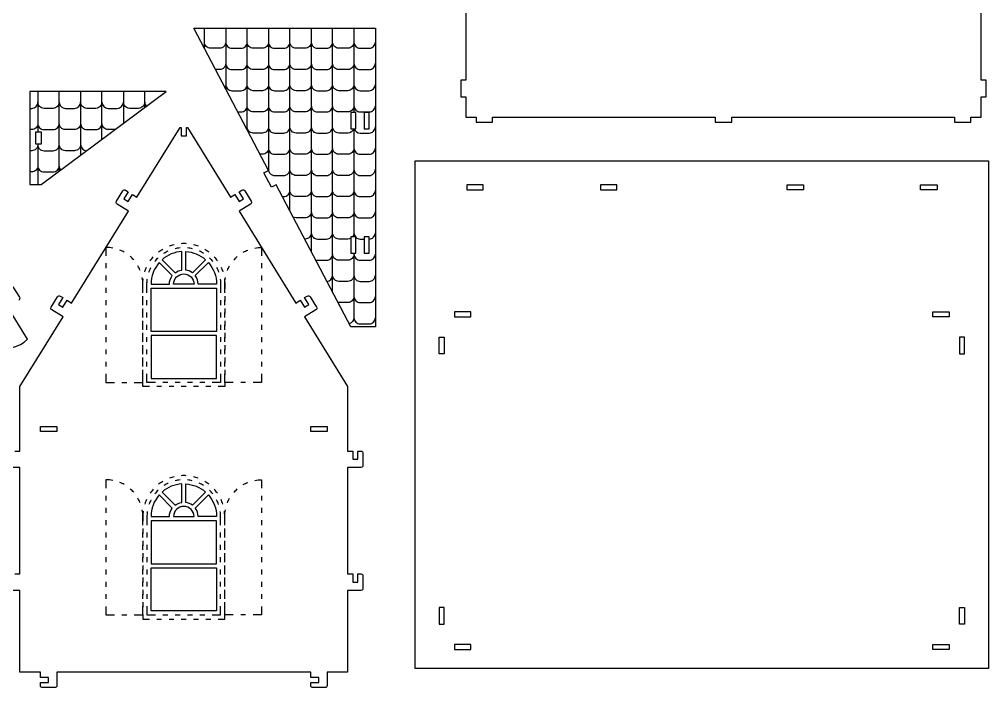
# Model space of a CAD drawing. Extents: x 3733 to 3923, y 1415 to 1537.
# Drawn here: x 3828.2 to 3922.9, y 1414.6 to 1479.9 of the extents above; entities that cross this region are included whole.
import ezdxf

# ---------------------------------------------------------------- set-up
doc = ezdxf.new("R2010")
doc.units = 0
doc.header["$MEASUREMENT"] = 0
doc.layers.add('LAYER1', color=18, linetype='CONTINUOUS')

msp = doc.modelspace()

# ---------------------------------------------------------------- linework, layer by layer
at = {"layer": 'LAYER1'}
for points in [[(3871.798, 1498.719), (3871.798, 1473.919), (3871.298, 1473.919), (3871.298, 1472.319), (3871.798, 1472.319), (3871.798, 1470.319), (3872.798, 1470.319), (3872.798, 1469.819), (3874.398, 1469.819), (3874.398, 1470.319), (3896.158, 1470.319), (3896.158, 1469.819), (3897.758, 1469.819), (3897.758, 1470.319), (3919.518, 1470.319), (3919.518, 1469.819), (3921.118, 1469.819), (3921.118, 1470.319), (3922.118, 1470.319), (3922.118, 1472.319), (3922.618, 1472.319), (3922.618, 1473.919), (3922.118, 1473.919), (3922.118, 1498.719)], [(3846.26, 1477.047), (3846.26, 1479)], [(3848.347, 1479), (3848.347, 1473.075)], [(3850.435, 1469.103), (3850.435, 1479)], [(3852.522, 1479), (3852.522, 1465.131)], [(3854.609, 1461.159), (3854.609, 1479)], [(3856.697, 1479), (3856.697, 1457.187)], [(3858.784, 1453.215), (3858.784, 1479)], [(3860.871, 1479), (3860.871, 1470.774)], [(3829.995, 1472.81), (3829.995, 1468.877)], [(3832.082, 1465.057), (3832.082, 1472.81)], [(3834.169, 1472.81), (3834.169, 1466.604)], [(3836.257, 1468.152), (3836.257, 1472.81)], [(3838.344, 1472.81), (3838.344, 1469.699)], [(3840.431, 1471.247), (3840.431, 1472.81)], [(3860.871, 1469.174), (3860.871, 1458.628)], [(3829.995, 1467.677), (3829.995, 1463.744)], [(3836.647, 1456.047), (3836.647, 1455.567)], [(3851.847, 1456.047), (3851.847, 1455.567)], [(3836.647, 1454.846), (3836.647, 1454.366)], [(3851.847, 1454.846), (3851.847, 1454.366)], [(3836.647, 1453.645), (3836.647, 1453.165)], [(3847.847, 1454.004), (3847.847, 1453.166)], [(3848.247, 1454.004), (3848.247, 1453.567)], [(3851.847, 1453.645), (3851.847, 1453.165)], [(3836.647, 1452.445), (3836.647, 1451.964)], [(3840.247, 1452.366), (3840.247, 1452.846)], [(3840.247, 1451.965), (3840.247, 1452.446)], [(3840.647, 1451.965), (3840.647, 1452.446)], [(3847.847, 1452.446), (3847.847, 1451.965)], [(3848.247, 1452.846), (3848.247, 1452.366)], [(3848.247, 1451.965), (3848.247, 1452.446)], [(3851.847, 1452.445), (3851.847, 1451.964)], [(3836.647, 1451.244), (3836.647, 1450.764)], [(3840.247, 1451.165), (3840.247, 1451.645)], [(3840.247, 1450.765), (3840.247, 1451.245)], [(3840.647, 1450.765), (3840.647, 1451.245)], [(3847.847, 1451.245), (3847.847, 1450.765)], [(3848.247, 1451.645), (3848.247, 1451.165)], [(3848.247, 1450.765), (3848.247, 1451.245)], [(3851.847, 1451.244), (3851.847, 1450.764)], [(3840.247, 1449.964), (3840.247, 1450.445)], [(3848.247, 1450.445), (3848.247, 1449.964)], [(3836.647, 1450.043), (3836.647, 1449.563)], [(3840.247, 1449.564), (3840.247, 1450.044)], [(3840.647, 1449.564), (3840.647, 1450.044)], [(3847.847, 1450.044), (3847.847, 1449.564)], [(3848.247, 1449.564), (3848.247, 1450.044)], [(3851.847, 1450.043), (3851.847, 1449.563)], [(3836.647, 1448.842), (3836.647, 1448.362)], [(3840.247, 1448.764), (3840.247, 1449.244)], [(3840.247, 1448.363), (3840.247, 1448.843)], [(3840.647, 1448.363), (3840.647, 1448.843)], [(3847.847, 1448.843), (3847.847, 1448.363)], [(3848.247, 1449.244), (3848.247, 1448.764)], [(3848.247, 1448.363), (3848.247, 1448.843)], [(3851.847, 1448.842), (3851.847, 1448.362)], [(3836.647, 1447.642), (3836.647, 1447.161)], [(3840.247, 1447.563), (3840.247, 1448.043)], [(3840.247, 1447.162), (3840.247, 1447.643)], [(3840.647, 1447.162), (3840.647, 1447.643)], [(3847.847, 1447.643), (3847.847, 1447.162)], [(3848.247, 1448.043), (3848.247, 1447.563)], [(3848.247, 1447.162), (3848.247, 1447.643)], [(3851.847, 1447.642), (3851.847, 1447.161)], [(3840.247, 1446.362), (3840.247, 1446.842)], [(3848.247, 1446.842), (3848.247, 1446.362)], [(3836.647, 1446.441), (3836.647, 1445.96)], [(3840.247, 1445.962), (3840.247, 1446.442)], [(3840.247, 1445.161), (3840.247, 1445.642)], [(3840.647, 1445.962), (3840.647, 1446.442)], [(3847.847, 1446.442), (3847.847, 1445.962)], [(3848.247, 1445.962), (3848.247, 1446.442)], [(3848.247, 1445.642), (3848.247, 1445.161)], [(3851.847, 1446.441), (3851.847, 1445.96)], [(3836.647, 1445.24), (3836.647, 1444.404)], [(3839.407, 1444.404), (3840.247, 1444.404), (3840.247, 1445.241)], [(3841.485, 1444.404), (3840.647, 1444.404), (3840.647, 1445.241)], [(3847.847, 1445.241), (3847.847, 1444.404), (3847.008, 1444.404)], [(3849.086, 1444.404), (3848.247, 1444.404), (3848.247, 1445.241)], [(3851.847, 1445.24), (3851.847, 1444.404)], [(3836.647, 1444.404), (3837.486, 1444.404)], [(3838.207, 1444.404), (3838.687, 1444.404)], [(3840.885, 1444.004), (3840.247, 1444.004), (3840.247, 1444.441)], [(3842.085, 1444.004), (3841.605, 1444.004)], [(3842.686, 1444.404), (3842.205, 1444.404)], [(3843.286, 1444.004), (3842.806, 1444.004)], [(3843.886, 1444.404), (3843.406, 1444.404)], [(3844.487, 1444.004), (3844.007, 1444.004)], [(3845.087, 1444.404), (3844.607, 1444.404)], [(3845.688, 1444.004), (3845.207, 1444.004)], [(3846.288, 1444.404), (3845.808, 1444.404)], [(3846.888, 1444.004), (3846.408, 1444.004)], [(3848.247, 1444.441), (3848.247, 1444.004), (3847.609, 1444.004)], [(3850.287, 1444.404), (3849.807, 1444.404)], [(3851.847, 1444.404), (3851.007, 1444.404)], [(3836.647, 1433.354), (3836.647, 1432.874)], [(3851.847, 1433.354), (3851.847, 1432.874)], [(3836.647, 1432.154), (3836.647, 1431.673)], [(3851.847, 1432.154), (3851.847, 1431.673)], [(3836.647, 1430.953), (3836.647, 1430.473)], [(3840.247, 1431.311), (3840.247, 1430.874)], [(3840.647, 1431.311), (3840.647, 1430.474)], [(3851.847, 1430.953), (3851.847, 1430.473)], [(3836.647, 1429.752), (3836.647, 1429.272)], [(3840.247, 1430.154), (3840.247, 1429.673)], [(3840.247, 1429.273), (3840.247, 1429.753)], [(3840.647, 1429.753), (3840.647, 1429.273)], [(3847.847, 1429.273), (3847.847, 1429.753)], [(3848.247, 1429.673), (3848.247, 1430.154)], [(3848.247, 1429.273), (3848.247, 1429.753)], [(3851.847, 1429.752), (3851.847, 1429.272)], [(3836.647, 1428.551), (3836.647, 1428.071)], [(3840.247, 1428.953), (3840.247, 1428.473)], [(3840.247, 1428.072), (3840.247, 1428.553)], [(3840.647, 1428.553), (3840.647, 1428.072)], [(3847.847, 1428.072), (3847.847, 1428.553)], [(3848.247, 1428.473), (3848.247, 1428.953)], [(3848.247, 1428.072), (3848.247, 1428.553)], [(3851.847, 1428.551), (3851.847, 1428.071)], [(3840.247, 1427.752), (3840.247, 1427.272)], [(3848.247, 1427.272), (3848.247, 1427.752)], [(3836.647, 1427.351), (3836.647, 1426.87)], [(3840.247, 1426.872), (3840.247, 1427.352)], [(3840.647, 1427.352), (3840.647, 1426.872)], [(3847.847, 1426.872), (3847.847, 1427.352)], [(3848.247, 1426.872), (3848.247, 1427.352)], [(3851.847, 1427.351), (3851.847, 1426.87)], [(3836.647, 1426.15), (3836.647, 1425.67)], [(3840.247, 1426.551), (3840.247, 1426.071)], [(3840.247, 1425.671), (3840.247, 1426.151)], [(3840.647, 1426.151), (3840.647, 1425.671)], [(3847.847, 1425.671), (3847.847, 1426.151)], [(3848.247, 1426.071), (3848.247, 1426.551)], [(3848.247, 1425.671), (3848.247, 1426.151)], [(3851.847, 1426.15), (3851.847, 1425.67)], [(3836.647, 1424.949), (3836.647, 1424.469)], [(3840.247, 1425.351), (3840.247, 1424.87)], [(3840.247, 1424.47), (3840.247, 1424.95)], [(3840.647, 1424.95), (3840.647, 1424.47)], [(3847.847, 1424.47), (3847.847, 1424.95)], [(3848.247, 1424.87), (3848.247, 1425.351)], [(3848.247, 1424.47), (3848.247, 1424.95)], [(3851.847, 1424.949), (3851.847, 1424.469)], [(3836.647, 1423.748), (3836.647, 1423.268)], [(3840.247, 1424.15), (3840.247, 1423.67)], [(3840.247, 1423.269), (3840.247, 1423.75)], [(3840.647, 1423.75), (3840.647, 1423.269)], [(3847.847, 1423.269), (3847.847, 1423.75)], [(3848.247, 1423.67), (3848.247, 1424.15)], [(3848.247, 1423.269), (3848.247, 1423.75)], [(3851.847, 1423.748), (3851.847, 1423.268)], [(3840.247, 1422.949), (3840.247, 1422.469)], [(3848.247, 1422.469), (3848.247, 1422.949)], [(3836.647, 1422.548), (3836.647, 1421.711)], [(3839.407, 1421.711), (3840.247, 1421.711), (3840.247, 1422.549)], [(3840.647, 1422.549), (3840.647, 1421.711), (3841.485, 1421.711)], [(3847.008, 1421.711), (3847.847, 1421.711), (3847.847, 1422.549)], [(3849.086, 1421.711), (3848.247, 1421.711), (3848.247, 1422.549)], [(3851.847, 1422.548), (3851.847, 1421.711)], [(3836.647, 1421.711), (3837.486, 1421.711)], [(3838.207, 1421.711), (3838.687, 1421.711)], [(3840.247, 1421.748), (3840.247, 1421.311), (3840.885, 1421.311)], [(3841.605, 1421.311), (3842.085, 1421.311)], [(3842.205, 1421.711), (3842.686, 1421.711)], [(3842.806, 1421.311), (3843.286, 1421.311)], [(3843.406, 1421.711), (3843.886, 1421.711)], [(3844.007, 1421.311), (3844.487, 1421.311)], [(3844.607, 1421.711), (3845.087, 1421.711)], [(3845.207, 1421.311), (3845.688, 1421.311)], [(3845.808, 1421.711), (3846.288, 1421.711)], [(3846.408, 1421.311), (3846.888, 1421.311)], [(3847.609, 1421.311), (3848.247, 1421.311), (3848.247, 1421.748)], [(3850.287, 1421.711), (3849.807, 1421.711)], [(3851.847, 1421.711), (3851.007, 1421.711)]]:
    msp.add_lwpolyline(points, dxfattribs=at)
for points in [[(3852.524, 1465.127), (3845.234, 1479), (3862.958, 1479), (3862.958, 1449.838), (3860.558, 1449.838), (3853.268, 1463.711), (3852.826, 1463.478), (3852.081, 1464.895)], [(3842.54, 1472.81), (3829.211, 1472.81), (3829.211, 1463.744), (3830.311, 1463.744)], [(3861.058, 1470.774), (3860.558, 1470.774), (3860.558, 1469.174), (3861.058, 1469.174)], [(3862.358, 1470.774), (3861.858, 1470.774), (3861.858, 1469.174), (3862.358, 1469.174)], [(3829.811, 1468.877), (3830.311, 1468.877), (3830.311, 1467.677), (3829.811, 1467.677)], [(3866.854, 1416.483), (3866.854, 1466.063), (3922.854, 1466.063), (3922.854, 1416.483)], [(3873.494, 1463.723), (3871.894, 1463.723), (3871.894, 1463.223), (3873.494, 1463.223)], [(3886.539, 1463.723), (3884.939, 1463.723), (3884.939, 1463.223), (3886.539, 1463.223)], [(3903.169, 1463.723), (3904.769, 1463.723), (3904.769, 1463.223), (3903.169, 1463.223)], [(3916.214, 1463.723), (3917.814, 1463.723), (3917.814, 1463.223), (3916.214, 1463.223)], [(3861.058, 1458.628), (3860.558, 1458.628), (3860.558, 1457.028), (3861.058, 1457.028)], [(3862.358, 1458.628), (3861.858, 1458.628), (3861.858, 1457.028), (3862.358, 1457.028)], [(3841.047, 1453.604), (3847.447, 1453.604), (3847.447, 1449.404), (3841.047, 1449.404)], [(3872.294, 1451.323), (3870.694, 1451.323), (3870.694, 1450.823), (3872.294, 1450.823)], [(3917.414, 1451.323), (3919.014, 1451.323), (3919.014, 1450.823), (3917.414, 1450.823)], [(3841.047, 1449.004), (3841.047, 1444.804), (3847.447, 1444.804), (3847.447, 1449.004)], [(3869.194, 1447.223), (3869.194, 1448.823), (3869.694, 1448.823), (3869.694, 1447.223)], [(3920.514, 1447.223), (3920.514, 1448.823), (3920.014, 1448.823), (3920.014, 1447.223)], [(3831.847, 1440.111), (3831.847, 1439.611), (3830.247, 1439.611), (3830.247, 1440.111)], [(3858.247, 1440.111), (3858.247, 1439.611), (3856.647, 1439.611), (3856.647, 1440.111)], [(3847.447, 1430.911), (3841.047, 1430.911), (3841.047, 1426.711), (3847.447, 1426.711)], [(3847.447, 1426.311), (3847.447, 1422.111), (3841.047, 1422.111), (3841.047, 1426.311)], [(3869.194, 1422.423), (3869.194, 1420.823), (3869.694, 1420.823), (3869.694, 1422.423)], [(3920.514, 1422.423), (3920.514, 1420.823), (3920.014, 1420.823), (3920.014, 1422.423)], [(3872.294, 1418.823), (3870.694, 1418.823), (3870.694, 1418.323), (3872.294, 1418.323)], [(3917.414, 1418.823), (3919.014, 1418.823), (3919.014, 1418.323), (3917.414, 1418.323)]]:
    msp.add_lwpolyline(points, close=True, dxfattribs=at)
for points in [[(3848.347, 1477.647, -0.414214), (3847.747, 1477.047), (3846.86, 1477.047, -0.414214), (3846.26, 1477.647)], [(3848.347, 1477.647, 0.414214), (3848.947, 1477.047), (3849.835, 1477.047, 0.414214), (3850.435, 1477.647)], [(3852.522, 1477.647, -0.414214), (3851.922, 1477.047), (3851.035, 1477.047, -0.414214), (3850.435, 1477.647)], [(3852.522, 1477.647, 0.414214), (3853.122, 1477.047), (3854.009, 1477.047, 0.414214), (3854.609, 1477.647)], [(3856.697, 1477.647, -0.414214), (3856.097, 1477.047), (3855.209, 1477.047, -0.414214), (3854.609, 1477.647)], [(3856.697, 1477.647, 0.414214), (3857.297, 1477.047), (3858.184, 1477.047, 0.414214), (3858.784, 1477.647)], [(3860.871, 1477.647, -0.414214), (3860.271, 1477.047), (3859.384, 1477.047, -0.414214), (3858.784, 1477.647)], [(3860.871, 1477.647, 0.414214), (3861.471, 1477.047), (3862.358, 1477.047, 0.414214), (3862.958, 1477.647)], [(3848.347, 1475.577, -0.414214), (3847.747, 1474.977), (3847.348, 1474.977)], [(3848.347, 1475.577, 0.414214), (3848.947, 1474.977), (3849.835, 1474.977, 0.414214), (3850.435, 1475.577)], [(3852.522, 1475.577, -0.414214), (3851.922, 1474.977), (3851.035, 1474.977, -0.414214), (3850.435, 1475.577)], [(3852.522, 1475.577, 0.414214), (3853.122, 1474.977), (3854.009, 1474.977, 0.414214), (3854.609, 1475.577)], [(3856.697, 1475.577, -0.414214), (3856.097, 1474.977), (3855.209, 1474.977, -0.414214), (3854.609, 1475.577)], [(3856.697, 1475.577, 0.414214), (3857.297, 1474.977), (3858.184, 1474.977, 0.414214), (3858.784, 1475.577)], [(3860.871, 1475.577, -0.414214), (3860.271, 1474.977), (3859.384, 1474.977, -0.414214), (3858.784, 1475.577)], [(3860.871, 1475.577, 0.414214), (3861.471, 1474.977), (3862.358, 1474.977, 0.414214), (3862.958, 1475.577)], [(3848.347, 1473.507, -0.126595), (3848.273, 1473.217)], [(3848.347, 1473.507, 0.414214), (3848.947, 1472.907), (3849.835, 1472.907, 0.414214), (3850.435, 1473.507)], [(3852.522, 1473.507, -0.414214), (3851.922, 1472.907), (3851.035, 1472.907, -0.414214), (3850.435, 1473.507)], [(3852.522, 1473.507, 0.414214), (3853.122, 1472.907), (3854.009, 1472.907, 0.414214), (3854.609, 1473.507)], [(3856.697, 1473.507, -0.414214), (3856.097, 1472.907), (3855.209, 1472.907, -0.414214), (3854.609, 1473.507)], [(3856.697, 1473.507, 0.414214), (3857.297, 1472.907), (3858.184, 1472.907, 0.414214), (3858.784, 1473.507)], [(3860.871, 1473.507, -0.414214), (3860.271, 1472.907), (3859.384, 1472.907, -0.414214), (3858.784, 1473.507)], [(3860.871, 1473.507, 0.414214), (3861.471, 1472.907), (3862.358, 1472.907, 0.414214), (3862.958, 1473.507)], [(3829.211, 1471.181), (3829.395, 1471.181, 0.414214), (3829.995, 1471.781)], [(3832.082, 1471.781, -0.414214), (3831.482, 1471.181), (3830.595, 1471.181, -0.414214), (3829.995, 1471.781)], [(3832.082, 1471.781, 0.414214), (3832.682, 1471.181), (3833.569, 1471.181, 0.414214), (3834.169, 1471.781)], [(3836.257, 1471.781, -0.414214), (3835.657, 1471.181), (3834.769, 1471.181, -0.414214), (3834.169, 1471.781)], [(3836.257, 1471.781, 0.414214), (3836.857, 1471.181), (3837.744, 1471.181, 0.414214), (3838.344, 1471.781)], [(3840.431, 1471.781, -0.414214), (3839.831, 1471.181), (3838.944, 1471.181, -0.414214), (3838.344, 1471.781)], [(3840.431, 1471.781, 0.191627), (3840.595, 1471.368)], [(3849.524, 1470.837), (3849.835, 1470.837, 0.414214), (3850.435, 1471.437)], [(3852.522, 1471.437, -0.414214), (3851.922, 1470.837), (3851.035, 1470.837, -0.414214), (3850.435, 1471.437)], [(3852.522, 1471.437, 0.414214), (3853.122, 1470.837), (3854.009, 1470.837, 0.414214), (3854.609, 1471.437)], [(3856.697, 1471.437, -0.414214), (3856.097, 1470.837), (3855.209, 1470.837, -0.414214), (3854.609, 1471.437)], [(3856.697, 1471.437, 0.414214), (3857.297, 1470.837), (3858.184, 1470.837, 0.414214), (3858.784, 1471.437)], [(3860.871, 1471.437, -0.414214), (3860.271, 1470.837), (3859.384, 1470.837, -0.414214), (3858.784, 1471.437)], [(3860.871, 1471.437, 0.414214), (3861.471, 1470.837), (3862.358, 1470.837, 0.414214), (3862.958, 1471.437)], [(3827.747, 1437.711), (3828.247, 1437.711), (3828.247, 1444.004), (3832.451, 1450.81), (3831.345, 1451.493, -0.414214), (3831.28, 1451.768), (3831.91, 1452.789, -0.414214), (3832.185, 1452.854), (3832.441, 1452.697), (3832.02, 1452.016), (3832.446, 1451.753), (3832.866, 1452.434), (3833.291, 1452.171), (3838.833, 1461.144), (3837.727, 1461.827, -0.414214), (3837.662, 1462.102), (3838.293, 1463.123, -0.414214), (3838.568, 1463.188), (3838.823, 1463.03), (3838.403, 1462.35), (3838.828, 1462.087), (3839.249, 1462.768), (3839.674, 1462.505), (3843.878, 1469.311), (3843.997, 1469.311), (3843.997, 1468.511), (3844.497, 1468.511), (3844.497, 1469.311), (3844.616, 1469.311), (3848.819, 1462.505), (3849.245, 1462.768), (3849.665, 1462.087), (3850.091, 1462.35), (3849.67, 1463.03), (3849.926, 1463.188, -0.414214), (3850.201, 1463.123), (3850.831, 1462.102, -0.414214), (3850.766, 1461.827), (3849.66, 1461.144), (3855.202, 1452.171), (3855.627, 1452.434), (3856.048, 1451.753), (3856.473, 1452.016), (3856.053, 1452.697), (3856.308, 1452.854, -0.414214), (3856.583, 1452.789), (3857.214, 1451.768, -0.414214), (3857.149, 1451.493), (3856.043, 1450.81), (3860.247, 1444.004), (3860.247, 1437.711), (3860.747, 1437.711), (3860.747, 1436.911), (3861.247, 1436.911), (3861.247, 1437.711), (3861.547, 1437.711, -0.414214), (3861.747, 1437.511), (3861.747, 1436.311, -0.414214), (3861.547, 1436.111), (3860.247, 1436.111), (3860.247, 1425.711), (3860.747, 1425.711), (3860.747, 1424.911), (3861.247, 1424.911), (3861.247, 1425.711), (3861.547, 1425.711, -0.414214), (3861.747, 1425.511), (3861.747, 1424.311, -0.414214), (3861.547, 1424.111), (3860.247, 1424.111), (3860.247, 1416.111), (3858.247, 1416.111), (3858.247, 1414.811, -0.414214), (3858.047, 1414.611), (3856.847, 1414.611, -0.414214), (3856.647, 1414.811), (3856.647, 1415.111), (3857.447, 1415.111), (3857.447, 1415.611), (3856.647, 1415.611), (3856.647, 1416.111), (3831.847, 1416.111), (3831.847, 1414.811, -0.414214), (3831.647, 1414.611), (3830.447, 1414.611, -0.414214), (3830.247, 1414.811), (3830.247, 1415.111), (3831.047, 1415.111), (3831.047, 1415.611), (3830.247, 1415.611), (3830.247, 1416.111), (3828.247, 1416.111), (3828.247, 1424.111), (3826.947, 1424.111, -0.414214)], [(3829.995, 1469.711, -0.414214), (3829.395, 1469.111), (3829.211, 1469.111)], [(3829.995, 1469.711, 0.414214), (3830.595, 1469.111), (3831.482, 1469.111, 0.414214), (3832.082, 1469.711)], [(3834.169, 1469.711, -0.414214), (3833.569, 1469.111), (3832.682, 1469.111, -0.414214), (3832.082, 1469.711)], [(3834.169, 1469.711, 0.414214), (3834.769, 1469.111), (3835.657, 1469.111, 0.414214), (3836.257, 1469.711)], [(3837.55, 1469.111), (3836.857, 1469.111, -0.414214), (3836.257, 1469.711)], [(3838.344, 1469.711, 0.004646), (3838.344, 1469.699)], [(3838.344, 1469.711, -0.004711), (3838.344, 1469.699)], [(3850.401, 1469.168, 0.084679), (3850.435, 1469.367)], [(3852.522, 1469.367, -0.414214), (3851.922, 1468.767), (3851.035, 1468.767, -0.414214), (3850.435, 1469.367)], [(3852.522, 1469.367, 0.414214), (3853.122, 1468.767), (3854.009, 1468.767, 0.414214), (3854.609, 1469.367)], [(3856.697, 1469.367, -0.414214), (3856.097, 1468.767), (3855.209, 1468.767, -0.414214), (3854.609, 1469.367)], [(3856.697, 1469.367, 0.414214), (3857.297, 1468.767), (3858.184, 1468.767, 0.414214), (3858.784, 1469.367)], [(3860.839, 1469.174, -0.321452), (3860.271, 1468.767), (3859.384, 1468.767, -0.414214), (3858.784, 1469.367)], [(3860.903, 1469.174, 0.321452), (3861.471, 1468.767), (3862.358, 1468.767, 0.414214), (3862.958, 1469.367)], [(3829.995, 1467.641, -0.414214), (3829.395, 1467.041), (3829.211, 1467.041)], [(3829.995, 1467.641, 0.414214), (3830.595, 1467.041), (3831.482, 1467.041, 0.414214), (3832.082, 1467.641)], [(3834.169, 1467.641, -0.414214), (3833.569, 1467.041), (3832.682, 1467.041, -0.414214), (3832.082, 1467.641)], [(3834.169, 1467.641, 0.40858), (3834.758, 1467.041)], [(3852.522, 1467.297, -0.414214), (3851.922, 1466.697), (3851.699, 1466.697)], [(3852.522, 1467.297, 0.414214), (3853.122, 1466.697), (3854.009, 1466.697, 0.414214), (3854.609, 1467.297)], [(3856.697, 1467.297, -0.414214), (3856.097, 1466.697), (3855.209, 1466.697, -0.414214), (3854.609, 1467.297)], [(3856.697, 1467.297, 0.414214), (3857.297, 1466.697), (3858.184, 1466.697, 0.414214), (3858.784, 1467.297)], [(3860.871, 1467.297, -0.414214), (3860.271, 1466.697), (3859.384, 1466.697, -0.414214), (3858.784, 1467.297)], [(3860.871, 1467.297, 0.414214), (3861.471, 1466.697), (3862.358, 1466.697, 0.414214), (3862.958, 1467.297)], [(3829.995, 1465.571, -0.414214), (3829.395, 1464.971), (3829.211, 1464.971)], [(3829.995, 1465.571, 0.414214), (3830.595, 1464.971), (3831.482, 1464.971, 0.414214), (3832.082, 1465.571)], [(3832.235, 1465.17, -0.184596), (3832.082, 1465.571)], [(3852.522, 1465.227, -0.035229), (3852.516, 1465.142)], [(3852.522, 1465.227, 0.414214), (3853.122, 1464.627), (3854.009, 1464.627, 0.414214), (3854.609, 1465.227)], [(3856.697, 1465.227, -0.414214), (3856.097, 1464.627), (3855.209, 1464.627, -0.414214), (3854.609, 1465.227)], [(3856.697, 1465.227, 0.414214), (3857.297, 1464.627), (3858.184, 1464.627, 0.414214), (3858.784, 1465.227)], [(3860.871, 1465.227, -0.414214), (3860.271, 1464.627), (3859.384, 1464.627, -0.414214), (3858.784, 1465.227)], [(3860.871, 1465.227, 0.414214), (3861.471, 1464.627), (3862.358, 1464.627, 0.414214), (3862.958, 1465.227)], [(3853.875, 1462.557), (3854.009, 1462.557, 0.414214), (3854.609, 1463.157)], [(3856.697, 1463.157, -0.414214), (3856.097, 1462.557), (3855.209, 1462.557, -0.414214), (3854.609, 1463.157)], [(3856.697, 1463.157, 0.414214), (3857.297, 1462.557), (3858.184, 1462.557, 0.414214), (3858.784, 1463.157)], [(3860.871, 1463.157, -0.414214), (3860.271, 1462.557), (3859.384, 1462.557, -0.414214), (3858.784, 1463.157)], [(3860.871, 1463.157, 0.414214), (3861.471, 1462.557), (3862.358, 1462.557, 0.414214), (3862.958, 1463.157)], [(3856.697, 1461.087, -0.414214), (3856.097, 1460.487), (3855.209, 1460.487, -0.124045), (3854.925, 1460.558)], [(3856.697, 1461.087, 0.414214), (3857.297, 1460.487), (3858.184, 1460.487, 0.414214), (3858.784, 1461.087)], [(3860.871, 1461.087, -0.414214), (3860.271, 1460.487), (3859.384, 1460.487, -0.414214), (3858.784, 1461.087)], [(3860.871, 1461.087, 0.414214), (3861.471, 1460.487), (3862.358, 1460.487, 0.414214), (3862.958, 1461.087)], [(3856.697, 1459.017, -0.414214), (3856.097, 1458.417), (3856.05, 1458.417)], [(3856.697, 1459.017, 0.414214), (3857.297, 1458.417), (3858.184, 1458.417, 0.414214), (3858.784, 1459.017)], [(3860.558, 1458.49, -0.125481), (3860.271, 1458.417), (3859.384, 1458.417, -0.414214), (3858.784, 1459.017)], [(3860.871, 1459.017, -0.177786), (3860.729, 1458.628)], [(3860.871, 1459.017, 0.414214), (3861.471, 1458.417), (3861.858, 1458.417)], [(3862.358, 1458.417, 0.414214), (3862.958, 1459.017)], [(3842.837, 1457.747, -0.030028), (3843.295, 1457.889)], [(3844.007, 1457.996, -0.030028), (3844.487, 1457.996)], [(3845.198, 1457.889, -0.030028), (3845.657, 1457.747)], [(3837.309, 1457.542, 0.046286), (3836.647, 1457.604), (3836.647, 1456.767)], [(3838.431, 1457.13, 0.033367), (3837.999, 1457.34)], [(3841.793, 1457.163, -0.030028), (3842.189, 1457.434)], [(3842.313, 1457.04, -0.033367), (3842.734, 1457.271)], [(3843.414, 1457.506, -0.033367), (3843.887, 1457.586)], [(3844.606, 1457.586, -0.033367), (3845.08, 1457.506)], [(3845.759, 1457.271, -0.033367), (3846.18, 1457.04)], [(3846.304, 1457.434, -0.030028), (3846.701, 1457.163)], [(3850.062, 1457.13, -0.033367), (3850.494, 1457.34)], [(3851.184, 1457.542, -0.046286), (3851.847, 1457.604), (3851.847, 1456.767)], [(3857.125, 1456.372, 0.072634), (3857.297, 1456.347), (3858.184, 1456.347, 0.414214), (3858.784, 1456.947)], [(3860.871, 1456.947, -0.414214), (3860.271, 1456.347), (3859.384, 1456.347, -0.414214), (3858.784, 1456.947)], [(3860.871, 1457.028), (3860.871, 1450.737, -0.354693), (3860.395, 1450.15)], [(3860.871, 1456.947, 0.414214), (3861.471, 1456.347), (3862.358, 1456.347, 0.414214), (3862.958, 1456.947)], [(3839.356, 1456.374, 0.033367), (3839.017, 1456.713)], [(3840.969, 1456.296, -0.030028), (3841.267, 1456.672)], [(3841.425, 1456.24, -0.033367), (3841.748, 1456.595)], [(3846.745, 1456.595, -0.033367), (3847.068, 1456.24)], [(3847.227, 1456.672, -0.030028), (3847.525, 1456.296)], [(3849.137, 1456.374, -0.033367), (3849.476, 1456.713)], [(3839.983, 1455.356, 0.033367), (3839.773, 1455.788)], [(3840.437, 1455.224, -0.030028), (3840.611, 1455.671)], [(3840.849, 1455.193, -0.033367), (3841.037, 1455.634)], [(3847.456, 1455.634, -0.033367), (3847.645, 1455.193)], [(3847.882, 1455.671, -0.030028), (3848.056, 1455.224)], [(3848.51, 1455.356, -0.033367), (3848.72, 1455.788)], [(3840.247, 1453.166), (3840.247, 1454.004, 0.046286), (3840.185, 1454.666)], [(3840.247, 1453.567), (3840.247, 1454.004, -0.03248), (3840.28, 1454.522)], [(3840.647, 1453.166), (3840.647, 1454.004, -0.03415), (3840.68, 1454.494)], [(3847.813, 1454.494, -0.03415), (3847.847, 1454.004)], [(3848.213, 1454.522, -0.03248), (3848.247, 1454.004)], [(3848.247, 1453.166), (3848.247, 1454.004, -0.046286), (3848.308, 1454.666)], [(3858.225, 1454.278, 0.394173), (3858.784, 1454.877)], [(3860.871, 1454.877, -0.414214), (3860.271, 1454.277), (3859.384, 1454.277, -0.414214), (3858.784, 1454.877)], [(3860.871, 1454.877, 0.414214), (3861.471, 1454.277), (3862.358, 1454.277, 0.414214), (3862.958, 1454.877)], [(3828.16, 1452.46, 0.414214), (3828.225, 1452.736), (3827.595, 1453.757, 0.414214)], [(3860.871, 1452.807, -0.414214), (3860.271, 1452.207), (3859.384, 1452.207, -0.030283), (3859.311, 1452.211)], [(3860.871, 1452.807, 0.414214), (3861.471, 1452.207), (3862.358, 1452.207, 0.414214), (3862.958, 1452.807)], [(3824.421, 1450.955, 0.755832), (3828.985, 1448.652), (3827.054, 1451.777)], [(3860.871, 1450.737, 0.414214), (3861.471, 1450.137), (3862.358, 1450.137, 0.414214), (3862.958, 1450.737)], [(3827.747, 1425.711), (3828.247, 1425.711), (3828.247, 1436.111), (3826.947, 1436.111, -0.414214)], [(3843.295, 1435.196, 0.030028), (3842.837, 1435.055)], [(3844.487, 1435.304, 0.030028), (3844.007, 1435.304)], [(3845.657, 1435.055, 0.030028), (3845.198, 1435.196)], [(3837.309, 1434.85, 0.046286), (3836.647, 1434.911), (3836.647, 1434.075)], [(3838.431, 1434.438, 0.033367), (3837.999, 1434.648)], [(3842.189, 1434.741, 0.030028), (3841.793, 1434.47)], [(3842.734, 1434.578, 0.033367), (3842.313, 1434.348)], [(3843.887, 1434.893, 0.033367), (3843.414, 1434.814)], [(3845.08, 1434.814, 0.033367), (3844.606, 1434.893)], [(3846.18, 1434.348, 0.033367), (3845.759, 1434.578)], [(3846.701, 1434.47, 0.030028), (3846.304, 1434.741)], [(3850.062, 1434.438, -0.033367), (3850.494, 1434.648)], [(3851.184, 1434.85, -0.046286), (3851.847, 1434.911), (3851.847, 1434.075)], [(3839.356, 1433.682, 0.033367), (3839.017, 1434.021)], [(3841.267, 1433.98, 0.030028), (3840.969, 1433.603)], [(3841.748, 1433.903, 0.033367), (3841.425, 1433.547)], [(3847.068, 1433.547, 0.033367), (3846.745, 1433.903)], [(3847.525, 1433.603, 0.030028), (3847.227, 1433.98)], [(3849.137, 1433.682, -0.033367), (3849.476, 1434.021)], [(3839.983, 1432.664, 0.033367), (3839.773, 1433.096)], [(3840.611, 1432.979, 0.030028), (3840.437, 1432.531)], [(3841.037, 1432.942, 0.033367), (3840.849, 1432.501)], [(3847.645, 1432.501, 0.033367), (3847.456, 1432.942)], [(3848.056, 1432.531, 0.030028), (3847.882, 1432.979)], [(3848.51, 1432.664, -0.033367), (3848.72, 1433.096)], [(3840.247, 1430.474), (3840.247, 1431.311, 0.046286), (3840.185, 1431.974)], [(3840.28, 1431.829, 0.03248), (3840.247, 1431.311)], [(3840.68, 1431.801, 0.03415), (3840.647, 1431.311)], [(3847.847, 1430.474), (3847.847, 1431.311, 0.03415), (3847.813, 1431.801)], [(3848.247, 1430.874), (3848.247, 1431.311, 0.03248), (3848.213, 1431.829)], [(3848.247, 1430.474), (3848.247, 1431.311, -0.046286), (3848.308, 1431.974)]]:
    msp.add_lwpolyline(points, format="xyb", dxfattribs=at)
for points in [[(3844.047, 1457.197, 0.166595), (3842.13, 1456.403), (3843.408, 1455.125, -0.125326), (3844.047, 1455.389)], [(3846.364, 1456.403), (3845.085, 1455.125, 0.125326), (3844.447, 1455.389), (3844.447, 1457.197, -0.166595)], [(3841.847, 1456.121, 0.182708), (3841.047, 1454.004), (3842.847, 1454.004, -0.161906), (3843.125, 1454.842)], [(3846.646, 1456.121, -0.182708), (3847.447, 1454.004), (3845.647, 1454.004, 0.161906), (3845.368, 1454.842)], [(3843.247, 1454.004, -1), (3845.247, 1454.004)], [(3842.13, 1433.711), (3843.408, 1432.432, -0.125326), (3844.047, 1432.697), (3844.047, 1434.505, 0.166595)], [(3844.447, 1434.505, -0.166595), (3846.364, 1433.711), (3845.085, 1432.432, 0.125326), (3844.447, 1432.697)], [(3841.847, 1433.428, 0.182708), (3841.047, 1431.311), (3842.847, 1431.311, -0.161906), (3843.125, 1432.15)], [(3846.646, 1433.428, -0.182708), (3847.447, 1431.311), (3845.647, 1431.311, 0.161906), (3845.368, 1432.15)], [(3845.247, 1431.311, 1), (3843.247, 1431.311)]]:
    msp.add_lwpolyline(points, format="xyb", close=True, dxfattribs=at)

doc.saveas('drawing.dxf')
